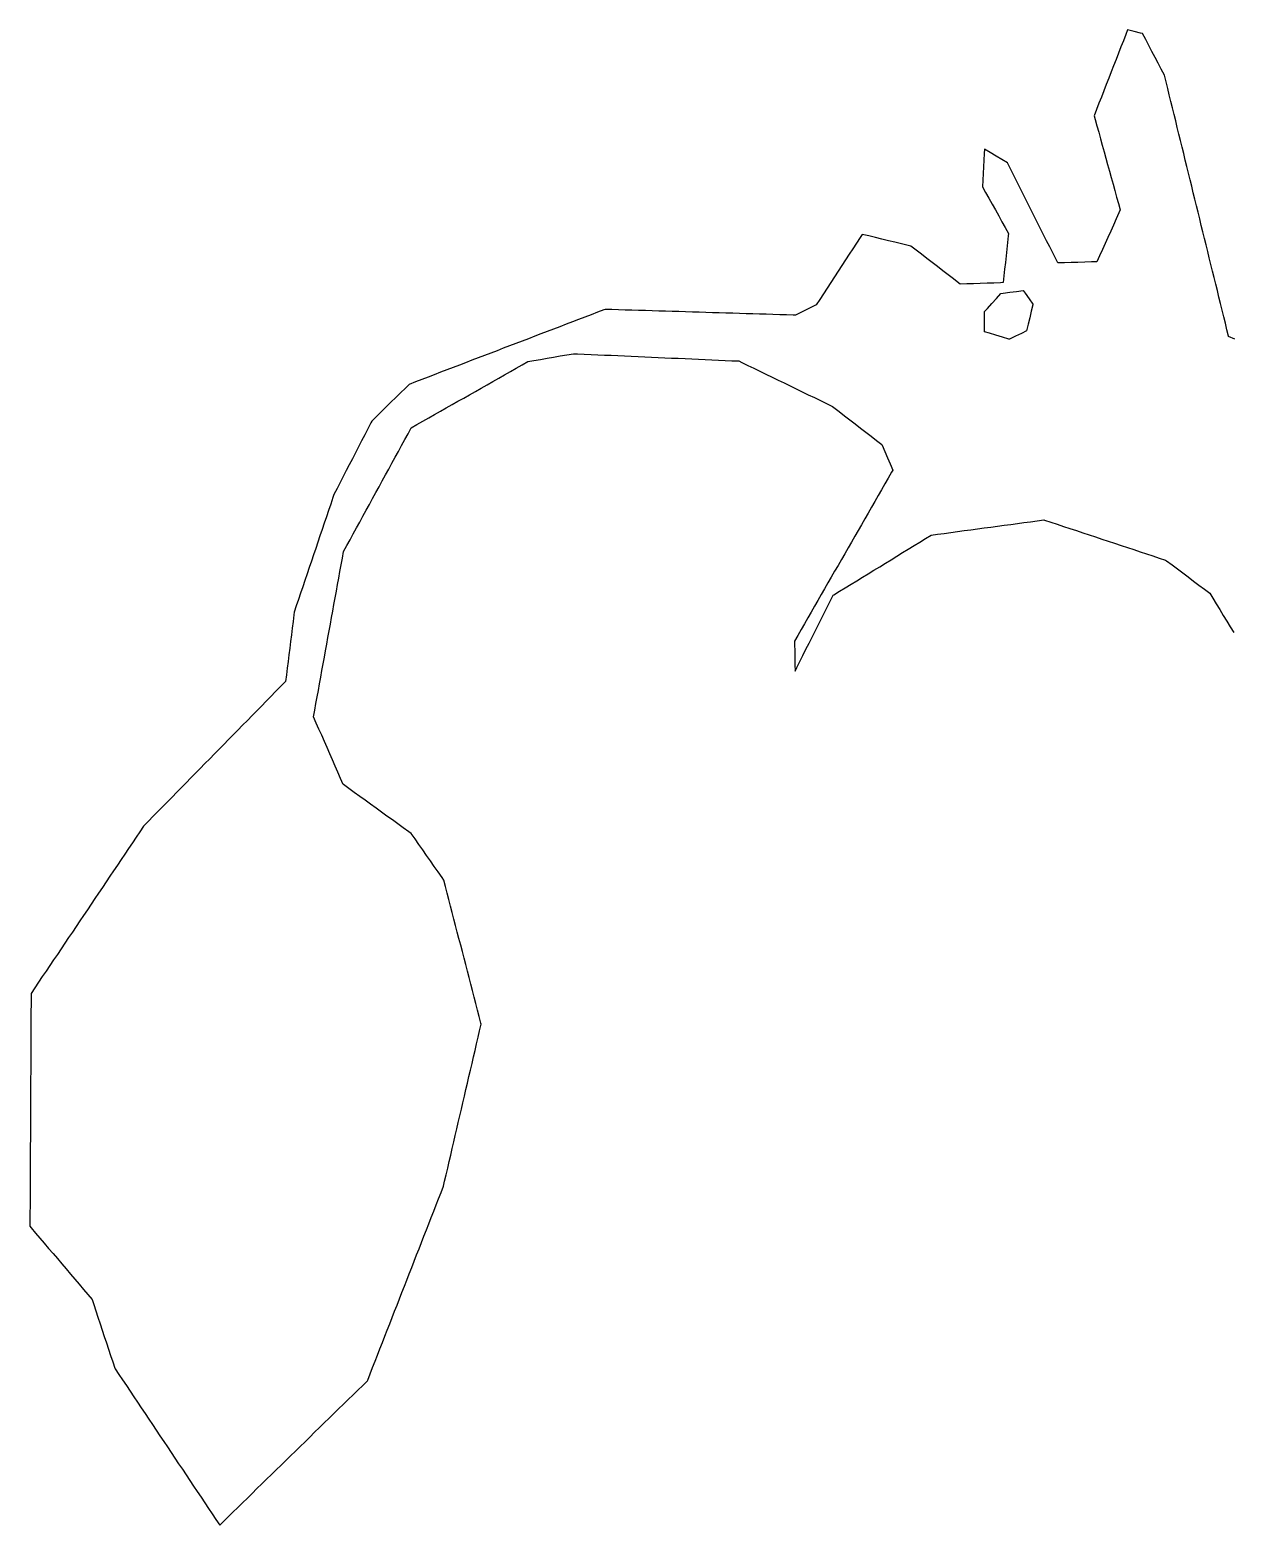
# Model space of a CAD drawing. Header units: millimetres. Extents: x 0 to 2762, y 6 to 2482.
# Drawn here: x -0.2 to 178.8, y 1187.4 to 1410 of the extents above; entities that cross this region are included whole.
import ezdxf

# ---------------------------------------------------------------- set-up
doc = ezdxf.new("R2010")
doc.units = ezdxf.units.MM
for name, color, linetype in [('ALL_HOLES', 1, 'Continuous'), ('ALL_ISLANDS', 7, 'Continuous'), ('OUTLINE_ISLAND_01', 7, 'Continuous'), ('OUTLINE_ISLAND_01_HOLE_88', 1, 'Continuous')]:
    doc.layers.add(name, color=color, linetype=linetype)

msp = doc.modelspace()

# ---------------------------------------------------------------- linework, layer by layer
at = {"layer": 'ALL_HOLES'}
msp.add_lwpolyline([(141.9333, 1365.0793), (141.9333, 1366.0793), (141.9333, 1367.0793), (141.9333, 1368.0793), (142.3587, 1368.5583), (143.0228, 1369.306), (143.6869, 1370.0537), (144.351, 1370.8013), (144.6888, 1370.8452), (145.6805, 1370.9739), (146.6722, 1371.1027), (147.6639, 1371.2314), (147.9614, 1370.8151), (148.5429, 1370.0015), (149.1243, 1369.188), (149.1061, 1369.1111), (148.8749, 1368.1382), (148.6438, 1367.1653), (148.4126, 1366.1923), (148.1814, 1365.2194), (147.4118, 1364.8447), (146.5127, 1364.407), (145.6136, 1363.9692), (145.5345, 1363.9931), (144.5771, 1364.2819), (143.6197, 1364.5707), (142.6623, 1364.8595)], close=True, dxfattribs=at)
at = {"layer": 'ALL_ISLANDS'}
msp.add_lwpolyline([(179.1628, 1363.9689), (178.2452, 1364.3664), (178.233, 1364.4162), (177.9948, 1365.3874), (177.7566, 1366.3587), (177.5184, 1367.3299), (177.2802, 1368.3011), (177.0421, 1369.2723), (176.8039, 1370.2435), (176.5657, 1371.2148), (176.3275, 1372.186), (176.0893, 1373.1572), (175.8511, 1374.1284), (175.6129, 1375.0996), (175.3748, 1376.0709), (175.1366, 1377.0421), (174.8984, 1378.0133), (174.6602, 1378.9845), (174.422, 1379.9557), (174.1838, 1380.9269), (173.9456, 1381.8982), (173.7075, 1382.8694), (173.4693, 1383.8406), (173.2311, 1384.8118), (172.9929, 1385.783), (172.7547, 1386.7543), (172.5165, 1387.7255), (172.2783, 1388.6967), (172.0402, 1389.6679), (171.802, 1390.6391), (171.5638, 1391.6104), (171.3256, 1392.5816), (171.0874, 1393.5528), (170.8492, 1394.524), (170.611, 1395.4952), (170.3729, 1396.4665), (170.1347, 1397.4377), (169.8965, 1398.4089), (169.6583, 1399.3801), (169.4201, 1400.3513), (169.1819, 1401.3226), (168.9437, 1402.2938), (168.7056, 1403.265), (168.6959, 1403.2834), (168.2303, 1404.1685), (167.7648, 1405.0535), (167.2993, 1405.9385), (166.8337, 1406.8235), (166.3682, 1407.7086), (165.9027, 1408.5936), (165.4371, 1409.4786), (165.1422, 1409.5511), (164.1711, 1409.7897), (163.2, 1410.0284), (162.9383, 1409.3563), (162.5754, 1408.4244), (162.2125, 1407.4926), (161.8496, 1406.5608), (161.4867, 1405.629), (161.1238, 1404.6971), (160.7609, 1403.7653), (160.398, 1402.8335), (160.0352, 1401.9016), (159.6723, 1400.9698), (159.3094, 1400.038), (158.9465, 1399.1061), (158.5836, 1398.1743), (158.2207, 1397.2425), (158.3686, 1396.7102), (158.6364, 1395.7467), (158.9041, 1394.7832), (159.1719, 1393.8197), (159.4396, 1392.8562), (159.7074, 1391.8928), (159.9751, 1390.9293), (160.2428, 1389.9658), (160.5106, 1389.0023), (160.7783, 1388.0388), (161.0461, 1387.0753), (161.3138, 1386.1118), (161.5816, 1385.1483), (161.8493, 1384.1848), (162.1171, 1383.2214), (161.9218, 1382.7877), (161.5113, 1381.8759), (161.1008, 1380.964), (160.6903, 1380.0522), (160.2797, 1379.1403), (159.8692, 1378.2285), (159.4587, 1377.3166), (159.0481, 1376.4048), (158.6376, 1375.4929), (157.8216, 1375.4706), (156.8219, 1375.4433), (155.8223, 1375.4159), (154.8227, 1375.3886), (153.8231, 1375.3612), (152.8234, 1375.3339), (152.5121, 1375.9516), (152.062, 1376.8446), (151.6119, 1377.7376), (151.1618, 1378.6306), (150.7117, 1379.5236), (150.2616, 1380.4165), (149.8115, 1381.3095), (149.3614, 1382.2025), (148.9113, 1383.0955), (148.4612, 1383.9885), (148.0111, 1384.8814), (147.561, 1385.7744), (147.1109, 1386.6674), (146.6608, 1387.5604), (146.2107, 1388.4533), (145.7606, 1389.3463), (145.3105, 1390.2393), (144.4861, 1390.732), (143.6277, 1391.2449), (142.7693, 1391.7579), (141.9108, 1392.2709), (141.8759, 1391.637), (141.8209, 1390.6385), (141.766, 1389.64), (141.711, 1388.6415), (141.656, 1387.6431), (141.601, 1386.6446), (142.0593, 1385.8301), (142.5497, 1384.9586), (143.0401, 1384.0871), (143.5306, 1383.2156), (144.021, 1382.3441), (144.5114, 1381.4726), (145.0018, 1380.6011), (145.4922, 1379.7296), (145.4508, 1379.3526), (145.3416, 1378.3586), (145.2324, 1377.3646), (145.1232, 1376.3705), (145.0139, 1375.3765), (144.9047, 1374.3825), (144.7955, 1373.3885), (144.6863, 1372.3945), (144.2866, 1372.3798), (143.2872, 1372.3433), (142.2879, 1372.3068), (141.2886, 1372.2702), (140.2892, 1372.2337), (139.2899, 1372.1971), (138.2906, 1372.1606), (138.073, 1372.3289), (137.2822, 1372.941), (136.4913, 1373.553), (135.7005, 1374.165), (134.9097, 1374.7771), (134.1188, 1375.3891), (133.328, 1376.0011), (132.5372, 1376.6132), (131.7463, 1377.2252), (130.9555, 1377.8372), (130.5293, 1377.9404), (129.5573, 1378.1756), (128.5854, 1378.4108), (127.6134, 1378.6461), (126.6415, 1378.8813), (125.6696, 1379.1165), (124.6976, 1379.3517), (123.7257, 1379.587), (123.4251, 1379.1257), (122.8791, 1378.2879), (122.3331, 1377.4501), (121.7872, 1376.6123), (121.2412, 1375.7745), (120.6952, 1374.9367), (120.1492, 1374.0989), (119.6033, 1373.2611), (119.0573, 1372.4233), (118.5113, 1371.5855), (117.9653, 1370.7477), (117.4194, 1369.9099), (116.8734, 1369.0721), (116.4749, 1368.8753), (115.5783, 1368.4324), (114.6817, 1367.9895), (113.7851, 1367.5466), (113.4259, 1367.5576), (112.4264, 1367.5882), (111.4269, 1367.6188), (110.4273, 1367.6494), (109.4278, 1367.6801), (108.4283, 1367.7107), (107.4288, 1367.7413), (106.4292, 1367.7719), (105.4297, 1367.8025), (104.4302, 1367.8331), (103.4306, 1367.8637), (102.4311, 1367.8943), (101.4316, 1367.925), (100.432, 1367.9556), (99.4325, 1367.9862), (98.433, 1368.0168), (97.4334, 1368.0474), (96.4339, 1368.078), (95.4344, 1368.1086), (94.4348, 1368.1392), (93.4353, 1368.1698), (92.4358, 1368.2005), (91.4363, 1368.2311), (90.4367, 1368.2617), (89.4372, 1368.2923), (88.4377, 1368.3229), (87.4381, 1368.3535), (86.4386, 1368.3841), (85.4391, 1368.4147), (85.2367, 1368.3373), (84.3028, 1367.9798), (83.3689, 1367.6223), (82.435, 1367.2648), (81.501, 1366.9074), (80.5671, 1366.5499), (79.6332, 1366.1924), (78.6993, 1365.8349), (77.7654, 1365.4774), (76.8315, 1365.1199), (75.8975, 1364.7624), (74.9636, 1364.405), (74.0297, 1364.0475), (73.0958, 1363.69), (72.1619, 1363.3325), (71.2279, 1362.975), (70.294, 1362.6175), (69.3601, 1362.26), (68.4262, 1361.9026), (67.4923, 1361.5451), (66.5583, 1361.1876), (65.6244, 1360.8301), (64.6905, 1360.4726), (63.7566, 1360.1151), (62.8227, 1359.7577), (61.8888, 1359.4002), (60.9548, 1359.0427), (60.0209, 1358.6852), (59.087, 1358.3277), (58.1531, 1357.9702), (57.2192, 1357.6127), (56.2852, 1357.2553), (55.7119, 1356.6927), (54.9982, 1355.9923), (54.2844, 1355.2919), (53.5707, 1354.5915), (52.8569, 1353.8911), (52.1432, 1353.1907), (51.4294, 1352.4903), (50.7157, 1351.7899), (50.5742, 1351.5151), (50.1166, 1350.6259), (49.659, 1349.7368), (49.2014, 1348.8476), (48.7438, 1347.9584), (48.2862, 1347.0693), (47.8286, 1346.1801), (47.3709, 1345.291), (46.9133, 1344.4018), (46.4557, 1343.5127), (45.9981, 1342.6235), (45.5405, 1341.7344), (45.0829, 1340.8452), (44.9274, 1340.385), (44.6072, 1339.4376), (44.2871, 1338.4903), (43.967, 1337.5429), (43.6468, 1336.5955), (43.3267, 1335.6481), (43.0066, 1334.7008), (42.6864, 1333.7534), (42.3663, 1332.806), (42.0462, 1331.8586), (41.726, 1330.9113), (41.4059, 1329.9639), (41.0858, 1329.0165), (40.7657, 1328.0692), (40.4455, 1327.1218), (40.1254, 1326.1744), (39.8053, 1325.227), (39.4851, 1324.2797), (39.165, 1323.3323), (39.1178, 1322.9484), (38.9958, 1321.9559), (38.8738, 1320.9634), (38.7518, 1319.9708), (38.6298, 1318.9783), (38.5078, 1317.9858), (38.3858, 1316.9932), (38.2638, 1316.0007), (38.1418, 1315.0082), (38.0198, 1314.0157), (37.8978, 1313.0231), (37.7999, 1312.9234), (37.0995, 1312.2096), (36.3991, 1311.4959), (35.6986, 1310.7822), (34.9982, 1310.0685), (34.2978, 1309.3548), (33.5973, 1308.641), (32.8969, 1307.9273), (32.1965, 1307.2136), (31.496, 1306.4999), (30.7956, 1305.7862), (30.0952, 1305.0724), (29.3947, 1304.3587), (28.6943, 1303.645), (27.9939, 1302.9313), (27.2934, 1302.2176), (26.593, 1301.5039), (25.8926, 1300.7901), (25.1921, 1300.0764), (24.4917, 1299.3627), (23.7913, 1298.649), (23.0908, 1297.9353), (22.3904, 1297.2215), (21.69, 1296.5078), (20.9895, 1295.7941), (20.2891, 1295.0804), (19.5887, 1294.3667), (18.8883, 1293.6529), (18.1878, 1292.9392), (17.4874, 1292.2255), (16.787, 1291.5118), (16.7563, 1291.4663), (16.1981, 1290.6366), (15.6398, 1289.8069), (15.0815, 1288.9773), (14.5233, 1288.1476), (13.965, 1287.3179), (13.4068, 1286.4883), (12.8485, 1285.6586), (12.2902, 1284.8289), (11.732, 1283.9993), (11.1737, 1283.1696), (10.6155, 1282.3399), (10.0572, 1281.5103), (9.4989, 1280.6806), (8.9407, 1279.8509), (8.3824, 1279.0213), (7.8242, 1278.1916), (7.2659, 1277.3619), (6.7076, 1276.5323), (6.1494, 1275.7026), (5.5911, 1274.8729), (5.0329, 1274.0433), (4.4746, 1273.2136), (3.9164, 1272.3839), (3.3581, 1271.5543), (2.7998, 1270.7246), (2.2416, 1269.8949), (1.6833, 1269.0653), (1.1251, 1268.2356), (0.5668, 1267.4059), (0.0085, 1266.5763), (0.0051, 1265.8924), (0.0001, 1264.8924), (-0.0049, 1263.8925), (-0.0098, 1262.8925), (-0.0148, 1261.8925), (-0.0198, 1260.8925), (-0.0248, 1259.8925), (-0.0298, 1258.8925), (-0.0348, 1257.8925), (-0.0398, 1256.8925), (-0.0448, 1255.8926), (-0.0498, 1254.8926), (-0.0548, 1253.8926), (-0.0598, 1252.8926), (-0.0647, 1251.8926), (-0.0697, 1250.8926), (-0.0747, 1249.8926), (-0.0797, 1248.8926), (-0.0847, 1247.8927), (-0.0897, 1246.8927), (-0.0947, 1245.8927), (-0.0997, 1244.8927), (-0.1047, 1243.8927), (-0.1097, 1242.8927), (-0.1146, 1241.8927), (-0.1196, 1240.8927), (-0.1246, 1239.8928), (-0.1296, 1238.8928), (-0.1346, 1237.8928), (-0.1396, 1236.8928), (-0.1446, 1235.8928), (-0.1496, 1234.8928), (-0.1546, 1233.8928), (-0.1596, 1232.8928), (-0.1646, 1231.8929), (0.0395, 1231.652), (0.6859, 1230.8891), (1.3323, 1230.1261), (1.9787, 1229.3631), (2.6252, 1228.6001), (3.2716, 1227.8371), (3.918, 1227.0741), (4.5644, 1226.3112), (5.2108, 1225.5482), (5.8573, 1224.7852), (6.5037, 1224.0222), (7.1501, 1223.2592), (7.7965, 1222.4963), (8.4429, 1221.7333), (9.0894, 1220.9703), (9.3314, 1220.2397), (9.646, 1219.2905), (9.9606, 1218.3412), (10.2751, 1217.392), (10.5897, 1216.4428), (10.9042, 1215.4935), (11.2188, 1214.5443), (11.5334, 1213.5951), (11.8479, 1212.6458), (12.1625, 1211.6966), (12.477, 1210.7473), (12.523, 1210.6786), (13.0787, 1209.8473), (13.6345, 1209.016), (14.1903, 1208.1846), (14.7461, 1207.3533), (15.3018, 1206.522), (15.8576, 1205.6906), (16.4134, 1204.8593), (16.9692, 1204.028), (17.5249, 1203.1966), (18.0807, 1202.3653), (18.6365, 1201.534), (19.1923, 1200.7026), (19.748, 1199.8713), (20.3038, 1199.04), (20.8596, 1198.2086), (21.4154, 1197.3773), (21.9711, 1196.546), (22.5269, 1195.7146), (23.0827, 1194.8833), (23.6385, 1194.052), (24.1942, 1193.2206), (24.75, 1192.3893), (25.3058, 1191.558), (25.8615, 1190.7266), (26.4173, 1189.8953), (26.9731, 1189.064), (27.5289, 1188.2326), (28.0846, 1187.4013), (28.6272, 1187.9318), (29.3422, 1188.6309), (30.0572, 1189.33), (30.7722, 1190.0292), (31.4872, 1190.7283), (32.2022, 1191.4274), (32.9172, 1192.1266), (33.6322, 1192.8257), (34.3471, 1193.5248), (35.0621, 1194.2239), (35.7771, 1194.9231), (36.4921, 1195.6222), (37.2071, 1196.3213), (37.9221, 1197.0205), (38.6371, 1197.7196), (39.3521, 1198.4187), (40.0671, 1199.1178), (40.7821, 1199.817), (41.4971, 1200.5161), (42.2121, 1201.2152), (42.9271, 1201.9144), (43.6421, 1202.6135), (44.3571, 1203.3126), (45.0721, 1204.0117), (45.7871, 1204.7109), (46.5021, 1205.41), (47.2171, 1206.1091), (47.9321, 1206.8083), (48.6471, 1207.5074), (49.3621, 1208.2065), (50.0771, 1208.9056), (50.1104, 1208.9911), (50.4742, 1209.9226), (50.838, 1210.8541), (51.2018, 1211.7856), (51.5655, 1212.7171), (51.9293, 1213.6485), (52.2931, 1214.58), (52.6568, 1215.5115), (53.0206, 1216.443), (53.3844, 1217.3745), (53.7482, 1218.306), (54.1119, 1219.2375), (54.4757, 1220.169), (54.8395, 1221.1004), (55.2033, 1222.0319), (55.567, 1222.9634), (55.9308, 1223.8949), (56.2946, 1224.8264), (56.6583, 1225.7579), (57.0221, 1226.6894), (57.3859, 1227.6209), (57.7497, 1228.5523), (58.1134, 1229.4838), (58.4772, 1230.4153), (58.841, 1231.3468), (59.2048, 1232.2783), (59.5685, 1233.2098), (59.9323, 1234.1413), (60.2961, 1235.0728), (60.6598, 1236.0042), (61.0236, 1236.9357), (61.3874, 1237.8672), (61.5586, 1238.6028), (61.7853, 1239.5767), (62.012, 1240.5507), (62.2387, 1241.5247), (62.4654, 1242.4986), (62.692, 1243.4726), (62.9187, 1244.4466), (63.1454, 1245.4205), (63.3721, 1246.3945), (63.5988, 1247.3685), (63.8255, 1248.3424), (64.0522, 1249.3164), (64.2789, 1250.2904), (64.5056, 1251.2643), (64.7323, 1252.2383), (64.959, 1253.2123), (65.1856, 1254.1862), (65.4123, 1255.1602), (65.639, 1256.1342), (65.8657, 1257.1081), (66.0924, 1258.0821), (66.3191, 1259.0561), (66.5458, 1260.03), (66.7725, 1261.004), (66.9992, 1261.978), (66.9566, 1262.1424), (66.7059, 1263.1104), (66.4552, 1264.0785), (66.2044, 1265.0465), (65.9537, 1266.0146), (65.703, 1266.9827), (65.4523, 1267.9507), (65.2016, 1268.9188), (64.9509, 1269.8868), (64.7001, 1270.8549), (64.4494, 1271.823), (64.1987, 1272.791), (63.948, 1273.7591), (63.6973, 1274.7271), (63.4466, 1275.6952), (63.1958, 1276.6633), (62.9451, 1277.6313), (62.6944, 1278.5994), (62.4437, 1279.5674), (62.193, 1280.5355), (61.9422, 1281.5036), (61.6915, 1282.4716), (61.4408, 1283.4397), (61.1703, 1283.8267), (60.5973, 1284.6463), (60.0244, 1285.4658), (59.4514, 1286.2854), (58.8785, 1287.105), (58.3055, 1287.9246), (57.7326, 1288.7442), (57.1596, 1289.5638), (56.5867, 1290.3834), (56.2245, 1290.6441), (55.4129, 1291.2282), (54.6012, 1291.8124), (53.7896, 1292.3966), (52.978, 1292.9807), (52.1663, 1293.5649), (51.3547, 1294.1491), (50.5431, 1294.7332), (49.7314, 1295.3174), (48.9198, 1295.9015), (48.1081, 1296.4857), (47.2965, 1297.0699), (46.4849, 1297.654), (46.4779, 1297.67), (46.0755, 1298.5855), (45.6732, 1299.501), (45.2709, 1300.4165), (44.8686, 1301.332), (44.4662, 1302.2475), (44.0639, 1303.163), (43.6616, 1304.0785), (43.2593, 1304.994), (42.857, 1305.9095), (42.4546, 1306.825), (42.0523, 1307.7405), (42.0551, 1307.7556), (42.2336, 1308.7395), (42.4121, 1309.7235), (42.5906, 1310.7074), (42.7691, 1311.6913), (42.9476, 1312.6753), (43.1261, 1313.6592), (43.3046, 1314.6432), (43.4831, 1315.6271), (43.6616, 1316.611), (43.8401, 1317.595), (44.0186, 1318.5789), (44.1971, 1319.5629), (44.3756, 1320.5468), (44.5541, 1321.5307), (44.7326, 1322.5147), (44.9111, 1323.4986), (45.0896, 1324.4826), (45.2681, 1325.4665), (45.4466, 1326.4504), (45.6251, 1327.4344), (45.8036, 1328.4183), (45.9821, 1329.4023), (46.1606, 1330.3862), (46.3391, 1331.3701), (46.5176, 1332.3541), (46.5199, 1332.3583), (46.9997, 1333.2357), (47.4794, 1334.1131), (47.9592, 1334.9905), (48.439, 1335.8678), (48.9188, 1336.7452), (49.3986, 1337.6226), (49.8783, 1338.5), (50.3581, 1339.3774), (50.8379, 1340.2548), (51.3177, 1341.1322), (51.7974, 1342.0096), (52.2772, 1342.887), (52.757, 1343.7644), (53.2368, 1344.6417), (53.7166, 1345.5191), (54.1963, 1346.3965), (54.6761, 1347.2739), (55.1559, 1348.1513), (55.6357, 1349.0287), (56.1154, 1349.9061), (56.5952, 1350.7835), (57.4464, 1351.267), (58.3159, 1351.7609), (59.1854, 1352.2548), (60.0549, 1352.7487), (60.9244, 1353.2426), (61.7939, 1353.7365), (62.6634, 1354.2305), (63.5329, 1354.7244), (64.4025, 1355.2183), (65.272, 1355.7122), (66.1415, 1356.2061), (67.011, 1356.7), (67.8805, 1357.1939), (68.75, 1357.6879), (69.6195, 1358.1818), (70.489, 1358.6757), (71.3585, 1359.1696), (72.2281, 1359.6635), (73.0976, 1360.1574), (73.9671, 1360.6513), (74.8312, 1360.8006), (75.8166, 1360.9707), (76.8021, 1361.1409), (77.7875, 1361.311), (78.7729, 1361.4812), (79.7583, 1361.6513), (80.7437, 1361.8215), (81.3524, 1361.7946), (82.3514, 1361.7504), (83.3505, 1361.7062), (84.3495, 1361.662), (85.3485, 1361.6178), (86.3475, 1361.5736), (87.3466, 1361.5294), (88.3456, 1361.4852), (89.3446, 1361.441), (90.3436, 1361.3968), (91.3426, 1361.3526), (92.3417, 1361.3084), (93.3407, 1361.2642), (94.3397, 1361.22), (95.3387, 1361.1758), (96.3378, 1361.1316), (97.3368, 1361.0874), (98.3358, 1361.0432), (99.3348, 1360.999), (100.3339, 1360.9548), (101.3329, 1360.9106), (102.3319, 1360.8664), (103.3309, 1360.8222), (104.3299, 1360.7781), (105.329, 1360.7339), (105.7864, 1360.5121), (106.6863, 1360.076), (107.5862, 1359.6399), (108.4861, 1359.2037), (109.386, 1358.7676), (110.2858, 1358.3314), (111.1857, 1357.8953), (112.0856, 1357.4592), (112.9855, 1357.023), (113.8854, 1356.5869), (114.7852, 1356.1507), (115.6851, 1355.7146), (116.585, 1355.2785), (117.4849, 1354.8423), (118.3848, 1354.4062), (119.2846, 1353.9701), (119.5092, 1353.7971), (120.3013, 1353.1867), (121.0934, 1352.5764), (121.8856, 1351.966), (122.6777, 1351.3557), (123.4698, 1350.7453), (124.262, 1350.1349), (125.0541, 1349.5246), (125.8462, 1348.9142), (126.6383, 1348.3039), (126.6927, 1348.1755), (127.0825, 1347.2546), (127.4723, 1346.3337), (127.862, 1345.4128), (128.2518, 1344.4919), (128.0658, 1344.1675), (127.5684, 1343.3), (127.071, 1342.4325), (126.5736, 1341.5649), (126.0762, 1340.6974), (125.5788, 1339.8299), (125.0814, 1338.9624), (124.5839, 1338.0949), (124.0865, 1337.2274), (123.5891, 1336.3598), (123.0917, 1335.4923), (122.5943, 1334.6248), (122.0969, 1333.7573), (121.5995, 1332.8898), (121.1021, 1332.0223), (120.6047, 1331.1547), (120.1073, 1330.2872), (119.6099, 1329.4197), (119.1125, 1328.5522), (118.615, 1327.6847), (118.1176, 1326.8172), (117.6202, 1325.9496), (117.1228, 1325.0821), (116.6254, 1324.2146), (116.128, 1323.3471), (115.6306, 1322.4796), (115.1332, 1321.6121), (114.6358, 1320.7445), (114.1384, 1319.877), (113.641, 1319.0095), (113.6482, 1318.5368), (113.6634, 1317.537), (113.6787, 1316.5371), (113.694, 1315.5372), (113.7092, 1314.5373), (113.9993, 1315.1162), (114.4474, 1316.0102), (114.8954, 1316.9043), (115.3434, 1317.7983), (115.7914, 1318.6923), (116.2394, 1319.5863), (116.6875, 1320.4803), (117.1355, 1321.3744), (117.5835, 1322.2684), (118.0315, 1323.1624), (118.4796, 1324.0564), (118.9276, 1324.9505), (119.3756, 1325.8445), (119.4938, 1325.917), (120.346, 1326.4402), (121.1983, 1326.9633), (122.0505, 1327.4864), (122.9028, 1328.0096), (123.755, 1328.5327), (124.6073, 1329.0558), (125.4595, 1329.579), (126.3118, 1330.1021), (127.164, 1330.6252), (128.0163, 1331.1484), (128.8685, 1331.6715), (129.7208, 1332.1946), (130.573, 1332.7178), (131.4253, 1333.2409), (132.2776, 1333.764), (133.1298, 1334.2872), (133.9821, 1334.8103), (134.9071, 1334.9351), (135.8981, 1335.0687), (136.8891, 1335.2024), (137.8802, 1335.336), (138.8712, 1335.4697), (139.8622, 1335.6034), (140.8533, 1335.737), (141.8443, 1335.8707), (142.8353, 1336.0044), (143.8263, 1336.138), (144.8174, 1336.2717), (145.8084, 1336.4053), (146.7994, 1336.539), (147.7904, 1336.6727), (148.7815, 1336.8063), (149.7725, 1336.94), (150.7635, 1337.0737), (150.8393, 1337.0486), (151.7885, 1336.7339), (152.7377, 1336.4193), (153.6869, 1336.1046), (154.6361, 1335.79), (155.5853, 1335.4753), (156.5345, 1335.1607), (157.4837, 1334.846), (158.4329, 1334.5314), (159.3821, 1334.2167), (160.3313, 1333.9021), (161.2806, 1333.5874), (162.2298, 1333.2728), (163.179, 1332.9582), (164.1282, 1332.6435), (165.0774, 1332.3289), (166.0266, 1332.0142), (166.9758, 1331.6996), (167.925, 1331.3849), (168.8742, 1331.0703), (169.0223, 1330.9599), (169.824, 1330.3622), (170.6258, 1329.7645), (171.4275, 1329.1668), (172.2292, 1328.5692), (173.031, 1327.9715), (173.8327, 1327.3738), (174.6344, 1326.7761), (175.4362, 1326.1784), (175.896, 1325.4203), (176.4146, 1324.5653), (176.9332, 1323.7103), (177.4519, 1322.8553), (177.9705, 1322.0003), (178.4891, 1321.1453), (179.0077, 1320.2902)], dxfattribs=at)
at = {"layer": 'OUTLINE_ISLAND_01'}
msp.add_lwpolyline([(179.1628, 1363.9689), (178.2452, 1364.3664), (178.233, 1364.4162), (177.9948, 1365.3874), (177.7566, 1366.3587), (177.5184, 1367.3299), (177.2802, 1368.3011), (177.0421, 1369.2723), (176.8039, 1370.2435), (176.5657, 1371.2148), (176.3275, 1372.186), (176.0893, 1373.1572), (175.8511, 1374.1284), (175.6129, 1375.0996), (175.3748, 1376.0709), (175.1366, 1377.0421), (174.8984, 1378.0133), (174.6602, 1378.9845), (174.422, 1379.9557), (174.1838, 1380.9269), (173.9456, 1381.8982), (173.7075, 1382.8694), (173.4693, 1383.8406), (173.2311, 1384.8118), (172.9929, 1385.783), (172.7547, 1386.7543), (172.5165, 1387.7255), (172.2783, 1388.6967), (172.0402, 1389.6679), (171.802, 1390.6391), (171.5638, 1391.6104), (171.3256, 1392.5816), (171.0874, 1393.5528), (170.8492, 1394.524), (170.611, 1395.4952), (170.3729, 1396.4665), (170.1347, 1397.4377), (169.8965, 1398.4089), (169.6583, 1399.3801), (169.4201, 1400.3513), (169.1819, 1401.3226), (168.9437, 1402.2938), (168.7056, 1403.265), (168.6959, 1403.2834), (168.2303, 1404.1685), (167.7648, 1405.0535), (167.2993, 1405.9385), (166.8337, 1406.8235), (166.3682, 1407.7086), (165.9027, 1408.5936), (165.4371, 1409.4786), (165.1422, 1409.5511), (164.1711, 1409.7897), (163.2, 1410.0284), (162.9383, 1409.3563), (162.5754, 1408.4244), (162.2125, 1407.4926), (161.8496, 1406.5608), (161.4867, 1405.629), (161.1238, 1404.6971), (160.7609, 1403.7653), (160.398, 1402.8335), (160.0352, 1401.9016), (159.6723, 1400.9698), (159.3094, 1400.038), (158.9465, 1399.1061), (158.5836, 1398.1743), (158.2207, 1397.2425), (158.3686, 1396.7102), (158.6364, 1395.7467), (158.9041, 1394.7832), (159.1719, 1393.8197), (159.4396, 1392.8562), (159.7074, 1391.8928), (159.9751, 1390.9293), (160.2428, 1389.9658), (160.5106, 1389.0023), (160.7783, 1388.0388), (161.0461, 1387.0753), (161.3138, 1386.1118), (161.5816, 1385.1483), (161.8493, 1384.1848), (162.1171, 1383.2214), (161.9218, 1382.7877), (161.5113, 1381.8759), (161.1008, 1380.964), (160.6903, 1380.0522), (160.2797, 1379.1403), (159.8692, 1378.2285), (159.4587, 1377.3166), (159.0481, 1376.4048), (158.6376, 1375.4929), (157.8216, 1375.4706), (156.8219, 1375.4433), (155.8223, 1375.4159), (154.8227, 1375.3886), (153.8231, 1375.3612), (152.8234, 1375.3339), (152.5121, 1375.9516), (152.062, 1376.8446), (151.6119, 1377.7376), (151.1618, 1378.6306), (150.7117, 1379.5236), (150.2616, 1380.4165), (149.8115, 1381.3095), (149.3614, 1382.2025), (148.9113, 1383.0955), (148.4612, 1383.9885), (148.0111, 1384.8814), (147.561, 1385.7744), (147.1109, 1386.6674), (146.6608, 1387.5604), (146.2107, 1388.4533), (145.7606, 1389.3463), (145.3105, 1390.2393), (144.4861, 1390.732), (143.6277, 1391.2449), (142.7693, 1391.7579), (141.9108, 1392.2709), (141.8759, 1391.637), (141.8209, 1390.6385), (141.766, 1389.64), (141.711, 1388.6415), (141.656, 1387.6431), (141.601, 1386.6446), (142.0593, 1385.8301), (142.5497, 1384.9586), (143.0401, 1384.0871), (143.5306, 1383.2156), (144.021, 1382.3441), (144.5114, 1381.4726), (145.0018, 1380.6011), (145.4922, 1379.7296), (145.4508, 1379.3526), (145.3416, 1378.3586), (145.2324, 1377.3646), (145.1232, 1376.3705), (145.0139, 1375.3765), (144.9047, 1374.3825), (144.7955, 1373.3885), (144.6863, 1372.3945), (144.2866, 1372.3798), (143.2872, 1372.3433), (142.2879, 1372.3068), (141.2886, 1372.2702), (140.2892, 1372.2337), (139.2899, 1372.1971), (138.2906, 1372.1606), (138.073, 1372.3289), (137.2822, 1372.941), (136.4913, 1373.553), (135.7005, 1374.165), (134.9097, 1374.7771), (134.1188, 1375.3891), (133.328, 1376.0011), (132.5372, 1376.6132), (131.7463, 1377.2252), (130.9555, 1377.8372), (130.5293, 1377.9404), (129.5573, 1378.1756), (128.5854, 1378.4108), (127.6134, 1378.6461), (126.6415, 1378.8813), (125.6696, 1379.1165), (124.6976, 1379.3517), (123.7257, 1379.587), (123.4251, 1379.1257), (122.8791, 1378.2879), (122.3331, 1377.4501), (121.7872, 1376.6123), (121.2412, 1375.7745), (120.6952, 1374.9367), (120.1492, 1374.0989), (119.6033, 1373.2611), (119.0573, 1372.4233), (118.5113, 1371.5855), (117.9653, 1370.7477), (117.4194, 1369.9099), (116.8734, 1369.0721), (116.4749, 1368.8753), (115.5783, 1368.4324), (114.6817, 1367.9895), (113.7851, 1367.5466), (113.4259, 1367.5576), (112.4264, 1367.5882), (111.4269, 1367.6188), (110.4273, 1367.6494), (109.4278, 1367.6801), (108.4283, 1367.7107), (107.4288, 1367.7413), (106.4292, 1367.7719), (105.4297, 1367.8025), (104.4302, 1367.8331), (103.4306, 1367.8637), (102.4311, 1367.8943), (101.4316, 1367.925), (100.432, 1367.9556), (99.4325, 1367.9862), (98.433, 1368.0168), (97.4334, 1368.0474), (96.4339, 1368.078), (95.4344, 1368.1086), (94.4348, 1368.1392), (93.4353, 1368.1698), (92.4358, 1368.2005), (91.4363, 1368.2311), (90.4367, 1368.2617), (89.4372, 1368.2923), (88.4377, 1368.3229), (87.4381, 1368.3535), (86.4386, 1368.3841), (85.4391, 1368.4147), (85.2367, 1368.3373), (84.3028, 1367.9798), (83.3689, 1367.6223), (82.435, 1367.2648), (81.501, 1366.9074), (80.5671, 1366.5499), (79.6332, 1366.1924), (78.6993, 1365.8349), (77.7654, 1365.4774), (76.8315, 1365.1199), (75.8975, 1364.7624), (74.9636, 1364.405), (74.0297, 1364.0475), (73.0958, 1363.69), (72.1619, 1363.3325), (71.2279, 1362.975), (70.294, 1362.6175), (69.3601, 1362.26), (68.4262, 1361.9026), (67.4923, 1361.5451), (66.5583, 1361.1876), (65.6244, 1360.8301), (64.6905, 1360.4726), (63.7566, 1360.1151), (62.8227, 1359.7577), (61.8888, 1359.4002), (60.9548, 1359.0427), (60.0209, 1358.6852), (59.087, 1358.3277), (58.1531, 1357.9702), (57.2192, 1357.6127), (56.2852, 1357.2553), (55.7119, 1356.6927), (54.9982, 1355.9923), (54.2844, 1355.2919), (53.5707, 1354.5915), (52.8569, 1353.8911), (52.1432, 1353.1907), (51.4294, 1352.4903), (50.7157, 1351.7899), (50.5742, 1351.5151), (50.1166, 1350.6259), (49.659, 1349.7368), (49.2014, 1348.8476), (48.7438, 1347.9584), (48.2862, 1347.0693), (47.8286, 1346.1801), (47.3709, 1345.291), (46.9133, 1344.4018), (46.4557, 1343.5127), (45.9981, 1342.6235), (45.5405, 1341.7344), (45.0829, 1340.8452), (44.9274, 1340.385), (44.6072, 1339.4376), (44.2871, 1338.4903), (43.967, 1337.5429), (43.6468, 1336.5955), (43.3267, 1335.6481), (43.0066, 1334.7008), (42.6864, 1333.7534), (42.3663, 1332.806), (42.0462, 1331.8586), (41.726, 1330.9113), (41.4059, 1329.9639), (41.0858, 1329.0165), (40.7657, 1328.0692), (40.4455, 1327.1218), (40.1254, 1326.1744), (39.8053, 1325.227), (39.4851, 1324.2797), (39.165, 1323.3323), (39.1178, 1322.9484), (38.9958, 1321.9559), (38.8738, 1320.9634), (38.7518, 1319.9708), (38.6298, 1318.9783), (38.5078, 1317.9858), (38.3858, 1316.9932), (38.2638, 1316.0007), (38.1418, 1315.0082), (38.0198, 1314.0157), (37.8978, 1313.0231), (37.7999, 1312.9234), (37.0995, 1312.2096), (36.3991, 1311.4959), (35.6986, 1310.7822), (34.9982, 1310.0685), (34.2978, 1309.3548), (33.5973, 1308.641), (32.8969, 1307.9273), (32.1965, 1307.2136), (31.496, 1306.4999), (30.7956, 1305.7862), (30.0952, 1305.0724), (29.3947, 1304.3587), (28.6943, 1303.645), (27.9939, 1302.9313), (27.2934, 1302.2176), (26.593, 1301.5039), (25.8926, 1300.7901), (25.1921, 1300.0764), (24.4917, 1299.3627), (23.7913, 1298.649), (23.0908, 1297.9353), (22.3904, 1297.2215), (21.69, 1296.5078), (20.9895, 1295.7941), (20.2891, 1295.0804), (19.5887, 1294.3667), (18.8883, 1293.6529), (18.1878, 1292.9392), (17.4874, 1292.2255), (16.787, 1291.5118), (16.7563, 1291.4663), (16.1981, 1290.6366), (15.6398, 1289.8069), (15.0815, 1288.9773), (14.5233, 1288.1476), (13.965, 1287.3179), (13.4068, 1286.4883), (12.8485, 1285.6586), (12.2902, 1284.8289), (11.732, 1283.9993), (11.1737, 1283.1696), (10.6155, 1282.3399), (10.0572, 1281.5103), (9.4989, 1280.6806), (8.9407, 1279.8509), (8.3824, 1279.0213), (7.8242, 1278.1916), (7.2659, 1277.3619), (6.7076, 1276.5323), (6.1494, 1275.7026), (5.5911, 1274.8729), (5.0329, 1274.0433), (4.4746, 1273.2136), (3.9164, 1272.3839), (3.3581, 1271.5543), (2.7998, 1270.7246), (2.2416, 1269.8949), (1.6833, 1269.0653), (1.1251, 1268.2356), (0.5668, 1267.4059), (0.0085, 1266.5763), (0.0051, 1265.8924), (0.0001, 1264.8924), (-0.0049, 1263.8925), (-0.0098, 1262.8925), (-0.0148, 1261.8925), (-0.0198, 1260.8925), (-0.0248, 1259.8925), (-0.0298, 1258.8925), (-0.0348, 1257.8925), (-0.0398, 1256.8925), (-0.0448, 1255.8926), (-0.0498, 1254.8926), (-0.0548, 1253.8926), (-0.0598, 1252.8926), (-0.0647, 1251.8926), (-0.0697, 1250.8926), (-0.0747, 1249.8926), (-0.0797, 1248.8926), (-0.0847, 1247.8927), (-0.0897, 1246.8927), (-0.0947, 1245.8927), (-0.0997, 1244.8927), (-0.1047, 1243.8927), (-0.1097, 1242.8927), (-0.1146, 1241.8927), (-0.1196, 1240.8927), (-0.1246, 1239.8928), (-0.1296, 1238.8928), (-0.1346, 1237.8928), (-0.1396, 1236.8928), (-0.1446, 1235.8928), (-0.1496, 1234.8928), (-0.1546, 1233.8928), (-0.1596, 1232.8928), (-0.1646, 1231.8929), (0.0395, 1231.652), (0.6859, 1230.8891), (1.3323, 1230.1261), (1.9787, 1229.3631), (2.6252, 1228.6001), (3.2716, 1227.8371), (3.918, 1227.0741), (4.5644, 1226.3112), (5.2108, 1225.5482), (5.8573, 1224.7852), (6.5037, 1224.0222), (7.1501, 1223.2592), (7.7965, 1222.4963), (8.4429, 1221.7333), (9.0894, 1220.9703), (9.3314, 1220.2397), (9.646, 1219.2905), (9.9606, 1218.3412), (10.2751, 1217.392), (10.5897, 1216.4428), (10.9042, 1215.4935), (11.2188, 1214.5443), (11.5334, 1213.5951), (11.8479, 1212.6458), (12.1625, 1211.6966), (12.477, 1210.7473), (12.523, 1210.6786), (13.0787, 1209.8473), (13.6345, 1209.016), (14.1903, 1208.1846), (14.7461, 1207.3533), (15.3018, 1206.522), (15.8576, 1205.6906), (16.4134, 1204.8593), (16.9692, 1204.028), (17.5249, 1203.1966), (18.0807, 1202.3653), (18.6365, 1201.534), (19.1923, 1200.7026), (19.748, 1199.8713), (20.3038, 1199.04), (20.8596, 1198.2086), (21.4154, 1197.3773), (21.9711, 1196.546), (22.5269, 1195.7146), (23.0827, 1194.8833), (23.6385, 1194.052), (24.1942, 1193.2206), (24.75, 1192.3893), (25.3058, 1191.558), (25.8615, 1190.7266), (26.4173, 1189.8953), (26.9731, 1189.064), (27.5289, 1188.2326), (28.0846, 1187.4013), (28.6272, 1187.9318), (29.3422, 1188.6309), (30.0572, 1189.33), (30.7722, 1190.0292), (31.4872, 1190.7283), (32.2022, 1191.4274), (32.9172, 1192.1266), (33.6322, 1192.8257), (34.3471, 1193.5248), (35.0621, 1194.2239), (35.7771, 1194.9231), (36.4921, 1195.6222), (37.2071, 1196.3213), (37.9221, 1197.0205), (38.6371, 1197.7196), (39.3521, 1198.4187), (40.0671, 1199.1178), (40.7821, 1199.817), (41.4971, 1200.5161), (42.2121, 1201.2152), (42.9271, 1201.9144), (43.6421, 1202.6135), (44.3571, 1203.3126), (45.0721, 1204.0117), (45.7871, 1204.7109), (46.5021, 1205.41), (47.2171, 1206.1091), (47.9321, 1206.8083), (48.6471, 1207.5074), (49.3621, 1208.2065), (50.0771, 1208.9056), (50.1104, 1208.9911), (50.4742, 1209.9226), (50.838, 1210.8541), (51.2018, 1211.7856), (51.5655, 1212.7171), (51.9293, 1213.6485), (52.2931, 1214.58), (52.6568, 1215.5115), (53.0206, 1216.443), (53.3844, 1217.3745), (53.7482, 1218.306), (54.1119, 1219.2375), (54.4757, 1220.169), (54.8395, 1221.1004), (55.2033, 1222.0319), (55.567, 1222.9634), (55.9308, 1223.8949), (56.2946, 1224.8264), (56.6583, 1225.7579), (57.0221, 1226.6894), (57.3859, 1227.6209), (57.7497, 1228.5523), (58.1134, 1229.4838), (58.4772, 1230.4153), (58.841, 1231.3468), (59.2048, 1232.2783), (59.5685, 1233.2098), (59.9323, 1234.1413), (60.2961, 1235.0728), (60.6598, 1236.0042), (61.0236, 1236.9357), (61.3874, 1237.8672), (61.5586, 1238.6028), (61.7853, 1239.5767), (62.012, 1240.5507), (62.2387, 1241.5247), (62.4654, 1242.4986), (62.692, 1243.4726), (62.9187, 1244.4466), (63.1454, 1245.4205), (63.3721, 1246.3945), (63.5988, 1247.3685), (63.8255, 1248.3424), (64.0522, 1249.3164), (64.2789, 1250.2904), (64.5056, 1251.2643), (64.7323, 1252.2383), (64.959, 1253.2123), (65.1856, 1254.1862), (65.4123, 1255.1602), (65.639, 1256.1342), (65.8657, 1257.1081), (66.0924, 1258.0821), (66.3191, 1259.0561), (66.5458, 1260.03), (66.7725, 1261.004), (66.9992, 1261.978), (66.9566, 1262.1424), (66.7059, 1263.1104), (66.4552, 1264.0785), (66.2044, 1265.0465), (65.9537, 1266.0146), (65.703, 1266.9827), (65.4523, 1267.9507), (65.2016, 1268.9188), (64.9509, 1269.8868), (64.7001, 1270.8549), (64.4494, 1271.823), (64.1987, 1272.791), (63.948, 1273.7591), (63.6973, 1274.7271), (63.4466, 1275.6952), (63.1958, 1276.6633), (62.9451, 1277.6313), (62.6944, 1278.5994), (62.4437, 1279.5674), (62.193, 1280.5355), (61.9422, 1281.5036), (61.6915, 1282.4716), (61.4408, 1283.4397), (61.1703, 1283.8267), (60.5973, 1284.6463), (60.0244, 1285.4658), (59.4514, 1286.2854), (58.8785, 1287.105), (58.3055, 1287.9246), (57.7326, 1288.7442), (57.1596, 1289.5638), (56.5867, 1290.3834), (56.2245, 1290.6441), (55.4129, 1291.2282), (54.6012, 1291.8124), (53.7896, 1292.3966), (52.978, 1292.9807), (52.1663, 1293.5649), (51.3547, 1294.1491), (50.5431, 1294.7332), (49.7314, 1295.3174), (48.9198, 1295.9015), (48.1081, 1296.4857), (47.2965, 1297.0699), (46.4849, 1297.654), (46.4779, 1297.67), (46.0755, 1298.5855), (45.6732, 1299.501), (45.2709, 1300.4165), (44.8686, 1301.332), (44.4662, 1302.2475), (44.0639, 1303.163), (43.6616, 1304.0785), (43.2593, 1304.994), (42.857, 1305.9095), (42.4546, 1306.825), (42.0523, 1307.7405), (42.0551, 1307.7556), (42.2336, 1308.7395), (42.4121, 1309.7235), (42.5906, 1310.7074), (42.7691, 1311.6913), (42.9476, 1312.6753), (43.1261, 1313.6592), (43.3046, 1314.6432), (43.4831, 1315.6271), (43.6616, 1316.611), (43.8401, 1317.595), (44.0186, 1318.5789), (44.1971, 1319.5629), (44.3756, 1320.5468), (44.5541, 1321.5307), (44.7326, 1322.5147), (44.9111, 1323.4986), (45.0896, 1324.4826), (45.2681, 1325.4665), (45.4466, 1326.4504), (45.6251, 1327.4344), (45.8036, 1328.4183), (45.9821, 1329.4023), (46.1606, 1330.3862), (46.3391, 1331.3701), (46.5176, 1332.3541), (46.5199, 1332.3583), (46.9997, 1333.2357), (47.4794, 1334.1131), (47.9592, 1334.9905), (48.439, 1335.8678), (48.9188, 1336.7452), (49.3986, 1337.6226), (49.8783, 1338.5), (50.3581, 1339.3774), (50.8379, 1340.2548), (51.3177, 1341.1322), (51.7974, 1342.0096), (52.2772, 1342.887), (52.757, 1343.7644), (53.2368, 1344.6417), (53.7166, 1345.5191), (54.1963, 1346.3965), (54.6761, 1347.2739), (55.1559, 1348.1513), (55.6357, 1349.0287), (56.1154, 1349.9061), (56.5952, 1350.7835), (57.4464, 1351.267), (58.3159, 1351.7609), (59.1854, 1352.2548), (60.0549, 1352.7487), (60.9244, 1353.2426), (61.7939, 1353.7365), (62.6634, 1354.2305), (63.5329, 1354.7244), (64.4025, 1355.2183), (65.272, 1355.7122), (66.1415, 1356.2061), (67.011, 1356.7), (67.8805, 1357.1939), (68.75, 1357.6879), (69.6195, 1358.1818), (70.489, 1358.6757), (71.3585, 1359.1696), (72.2281, 1359.6635), (73.0976, 1360.1574), (73.9671, 1360.6513), (74.8312, 1360.8006), (75.8166, 1360.9707), (76.8021, 1361.1409), (77.7875, 1361.311), (78.7729, 1361.4812), (79.7583, 1361.6513), (80.7437, 1361.8215), (81.3524, 1361.7946), (82.3514, 1361.7504), (83.3505, 1361.7062), (84.3495, 1361.662), (85.3485, 1361.6178), (86.3475, 1361.5736), (87.3466, 1361.5294), (88.3456, 1361.4852), (89.3446, 1361.441), (90.3436, 1361.3968), (91.3426, 1361.3526), (92.3417, 1361.3084), (93.3407, 1361.2642), (94.3397, 1361.22), (95.3387, 1361.1758), (96.3378, 1361.1316), (97.3368, 1361.0874), (98.3358, 1361.0432), (99.3348, 1360.999), (100.3339, 1360.9548), (101.3329, 1360.9106), (102.3319, 1360.8664), (103.3309, 1360.8222), (104.3299, 1360.7781), (105.329, 1360.7339), (105.7864, 1360.5121), (106.6863, 1360.076), (107.5862, 1359.6399), (108.4861, 1359.2037), (109.386, 1358.7676), (110.2858, 1358.3314), (111.1857, 1357.8953), (112.0856, 1357.4592), (112.9855, 1357.023), (113.8854, 1356.5869), (114.7852, 1356.1507), (115.6851, 1355.7146), (116.585, 1355.2785), (117.4849, 1354.8423), (118.3848, 1354.4062), (119.2846, 1353.9701), (119.5092, 1353.7971), (120.3013, 1353.1867), (121.0934, 1352.5764), (121.8856, 1351.966), (122.6777, 1351.3557), (123.4698, 1350.7453), (124.262, 1350.1349), (125.0541, 1349.5246), (125.8462, 1348.9142), (126.6383, 1348.3039), (126.6927, 1348.1755), (127.0825, 1347.2546), (127.4723, 1346.3337), (127.862, 1345.4128), (128.2518, 1344.4919), (128.0658, 1344.1675), (127.5684, 1343.3), (127.071, 1342.4325), (126.5736, 1341.5649), (126.0762, 1340.6974), (125.5788, 1339.8299), (125.0814, 1338.9624), (124.5839, 1338.0949), (124.0865, 1337.2274), (123.5891, 1336.3598), (123.0917, 1335.4923), (122.5943, 1334.6248), (122.0969, 1333.7573), (121.5995, 1332.8898), (121.1021, 1332.0223), (120.6047, 1331.1547), (120.1073, 1330.2872), (119.6099, 1329.4197), (119.1125, 1328.5522), (118.615, 1327.6847), (118.1176, 1326.8172), (117.6202, 1325.9496), (117.1228, 1325.0821), (116.6254, 1324.2146), (116.128, 1323.3471), (115.6306, 1322.4796), (115.1332, 1321.6121), (114.6358, 1320.7445), (114.1384, 1319.877), (113.641, 1319.0095), (113.6482, 1318.5368), (113.6634, 1317.537), (113.6787, 1316.5371), (113.694, 1315.5372), (113.7092, 1314.5373), (113.9993, 1315.1162), (114.4474, 1316.0102), (114.8954, 1316.9043), (115.3434, 1317.7983), (115.7914, 1318.6923), (116.2394, 1319.5863), (116.6875, 1320.4803), (117.1355, 1321.3744), (117.5835, 1322.2684), (118.0315, 1323.1624), (118.4796, 1324.0564), (118.9276, 1324.9505), (119.3756, 1325.8445), (119.4938, 1325.917), (120.346, 1326.4402), (121.1983, 1326.9633), (122.0505, 1327.4864), (122.9028, 1328.0096), (123.755, 1328.5327), (124.6073, 1329.0558), (125.4595, 1329.579), (126.3118, 1330.1021), (127.164, 1330.6252), (128.0163, 1331.1484), (128.8685, 1331.6715), (129.7208, 1332.1946), (130.573, 1332.7178), (131.4253, 1333.2409), (132.2776, 1333.764), (133.1298, 1334.2872), (133.9821, 1334.8103), (134.9071, 1334.9351), (135.8981, 1335.0687), (136.8891, 1335.2024), (137.8802, 1335.336), (138.8712, 1335.4697), (139.8622, 1335.6034), (140.8533, 1335.737), (141.8443, 1335.8707), (142.8353, 1336.0044), (143.8263, 1336.138), (144.8174, 1336.2717), (145.8084, 1336.4053), (146.7994, 1336.539), (147.7904, 1336.6727), (148.7815, 1336.8063), (149.7725, 1336.94), (150.7635, 1337.0737), (150.8393, 1337.0486), (151.7885, 1336.7339), (152.7377, 1336.4193), (153.6869, 1336.1046), (154.6361, 1335.79), (155.5853, 1335.4753), (156.5345, 1335.1607), (157.4837, 1334.846), (158.4329, 1334.5314), (159.3821, 1334.2167), (160.3313, 1333.9021), (161.2806, 1333.5874), (162.2298, 1333.2728), (163.179, 1332.9582), (164.1282, 1332.6435), (165.0774, 1332.3289), (166.0266, 1332.0142), (166.9758, 1331.6996), (167.925, 1331.3849), (168.8742, 1331.0703), (169.0223, 1330.9599), (169.824, 1330.3622), (170.6258, 1329.7645), (171.4275, 1329.1668), (172.2292, 1328.5692), (173.031, 1327.9715), (173.8327, 1327.3738), (174.6344, 1326.7761), (175.4362, 1326.1784), (175.896, 1325.4203), (176.4146, 1324.5653), (176.9332, 1323.7103), (177.4519, 1322.8553), (177.9705, 1322.0003), (178.4891, 1321.1453), (179.0077, 1320.2902)], dxfattribs=at)
at = {"layer": 'OUTLINE_ISLAND_01_HOLE_88'}
msp.add_lwpolyline([(141.9333, 1365.0793), (141.9333, 1366.0793), (141.9333, 1367.0793), (141.9333, 1368.0793), (142.3587, 1368.5583), (143.0228, 1369.306), (143.6869, 1370.0537), (144.351, 1370.8013), (144.6888, 1370.8452), (145.6805, 1370.9739), (146.6722, 1371.1027), (147.6639, 1371.2314), (147.9614, 1370.8151), (148.5429, 1370.0015), (149.1243, 1369.188), (149.1061, 1369.1111), (148.8749, 1368.1382), (148.6438, 1367.1653), (148.4126, 1366.1923), (148.1814, 1365.2194), (147.4118, 1364.8447), (146.5127, 1364.407), (145.6136, 1363.9692), (145.5345, 1363.9931), (144.5771, 1364.2819), (143.6197, 1364.5707), (142.6623, 1364.8595)], close=True, dxfattribs=at)

doc.saveas('drawing.dxf')
